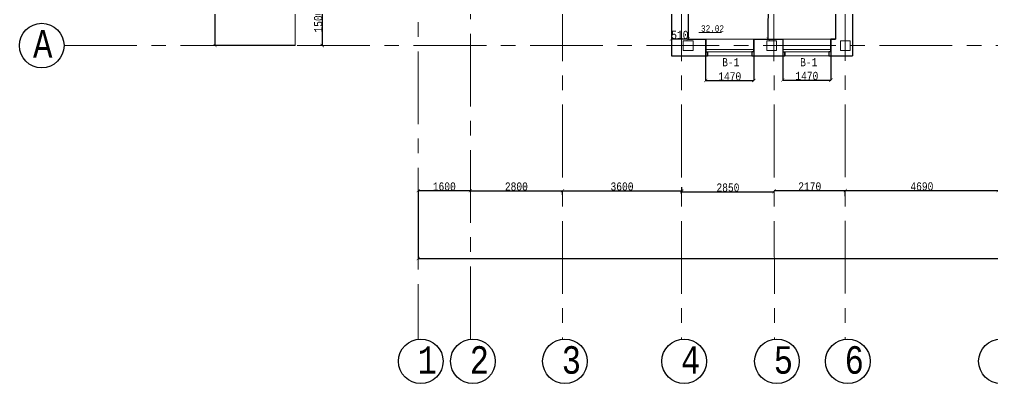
# Model space of a CAD drawing. Header units: millimetres. Extents: x -689206 to 4969298, y -1019800 to 703299.
# Drawn here: x 42900 to 72604, y -658584 to -647457 of the extents above; entities that cross this region are included whole.
import ezdxf

# ---------------------------------------------------------------- set-up
doc = ezdxf.new("R2010")
doc.units = ezdxf.units.MM
doc.linetypes.add('осеваяX2', pattern=[101.6, 63.5, -12.7, 12.7, -12.7])
for name, color, linetype, lineweight in [('несущие', 7, 'Continuous', 30), ('ОКНА', 250, 'Continuous', 20), ('РАЗМЕРЫ', 7, 'Continuous', 9), ('стены', 7, 'Continuous', 20)]:
    doc.layers.add(name, color=color, linetype=linetype, lineweight=lineweight)
doc.layers.add('сетка', color=104, linetype='Continuous')
doc.styles.add('Аннотативный', font='isocteur.ttf', dxfattribs={"width": 0.7, "height": 250})
doc.dimstyles.new('Аннотативный', dxfattribs={"dimscale": 0, "dimtxt": 250, "dimasz": 100, "dimexe": 1.25, "dimexo": 0.625, "dimtad": 1, "dimdec": 0, "dimtxsty": 'Аннотативный', "dimblk": 'ARCHTICK', "dimcen": 2.5, "dimadec": 0, "dimazin": 0, "dimtfac": 1, "dimtdec": 0, "dimtmove": 0, "dimatfit": 3, "dimfxl": 1, "dimarcsym": 0})

# ---------------------------------------------------------------- blocks, each defined once
blk = doc.blocks.new('_ArchTick')
at = {"color": 0, "linetype": 'ByBlock', "const_width": 0.15}
blk.add_lwpolyline([(-0.5, -0.5), (0.5, 0.5)], dxfattribs=at)
blk = doc.blocks.new('*D2771')
at = {"layer": 'Defpoints', "color": 0, "lineweight": 5, "transparency": 16777216}
for p in [(65773, -640940), (65773, -640940), (65759, -648057)]:
    blk.add_point(p, dxfattribs=at)
at = {"layer": 'ОКНА', "color": 0, "lineweight": -2, "transparency": 16777216}
for p, q in [((65759, -648057), (65773, -640940)), ((65774, -640940), (65774, -640940)), ((65759, -648057), (65760, -648057))]:
    blk.add_line(p, q, dxfattribs=at)
at = {"layer": 'ОКНА', "color": 0, "lineweight": -2, "transparency": 16777216, "xscale": 100, "yscale": 100, "zscale": 100}
for p, rotation in [((65773, -640940), 89.88563864919588), ((65759, -648057), 269.8856386491959)]:
    blk.add_blockref('_ArchTick', p, dxfattribs=dict(at, rotation=rotation))
at = {"layer": 'ОКНА', "color": 0, "lineweight": 5, "transparency": 16777216, "insert": (65640, -644498), "char_height": 250, "attachment_point": 5, "rotation": 89.8856, "style": 'Аннотативный'}
blk.add_mtext('7120', dxfattribs=at)
blk = doc.blocks.new('*D2773')
at = {"layer": 'Defpoints', "color": 0, "linetype": 'ByBlock', "lineweight": 5, "transparency": 16777216}
for p in [(63847, -648057), (65317, -648057), (65317, -649324)]:
    blk.add_point(p, dxfattribs=at)
at = {"layer": 'РАЗМЕРЫ', "color": 0, "linetype": 'ByBlock', "lineweight": -2, "transparency": 16777216}
for p, q in [((63847, -648058), (63847, -649325)), ((65317, -648058), (65317, -649325)), ((63847, -649324), (65317, -649324))]:
    blk.add_line(p, q, dxfattribs=at)
at = {"layer": 'РАЗМЕРЫ', "color": 0, "linetype": 'ByBlock', "lineweight": -2, "transparency": 16777216, "xscale": 100, "yscale": 100, "zscale": 100, "rotation": 180}
blk.add_blockref('_ArchTick', (63847, -649324), dxfattribs=at)
at = {"layer": 'РАЗМЕРЫ', "color": 0, "linetype": 'ByBlock', "lineweight": -2, "transparency": 16777216, "xscale": 100, "yscale": 100, "zscale": 100}
blk.add_blockref('_ArchTick', (65317, -649324), dxfattribs=at)
at = {"layer": 'РАЗМЕРЫ', "color": 0, "linetype": 'ByBlock', "lineweight": 5, "transparency": 16777216, "insert": (64582, -649198), "char_height": 250, "attachment_point": 5, "style": 'Аннотативный'}
blk.add_mtext('1470', dxfattribs=at)
blk = doc.blocks.new('*D2774')
at = {"layer": 'Defpoints', "color": 0, "linetype": 'ByBlock', "lineweight": 5, "transparency": 16777216}
for p in [(66200, -648057), (67670, -648057), (67670, -649311)]:
    blk.add_point(p, dxfattribs=at)
at = {"layer": 'РАЗМЕРЫ', "color": 0, "linetype": 'ByBlock', "lineweight": -2, "transparency": 16777216}
for p, q in [((66200, -648058), (66200, -649312)), ((67670, -648058), (67670, -649312)), ((66200, -649311), (67670, -649311))]:
    blk.add_line(p, q, dxfattribs=at)
at = {"layer": 'РАЗМЕРЫ', "color": 0, "linetype": 'ByBlock', "lineweight": -2, "transparency": 16777216, "xscale": 100, "yscale": 100, "zscale": 100, "rotation": 180}
blk.add_blockref('_ArchTick', (66200, -649311), dxfattribs=at)
at = {"layer": 'РАЗМЕРЫ', "color": 0, "linetype": 'ByBlock', "lineweight": -2, "transparency": 16777216, "xscale": 100, "yscale": 100, "zscale": 100}
blk.add_blockref('_ArchTick', (67670, -649311), dxfattribs=at)
at = {"layer": 'РАЗМЕРЫ', "color": 0, "linetype": 'ByBlock', "lineweight": 5, "transparency": 16777216, "insert": (66935, -649185), "char_height": 250, "attachment_point": 5, "style": 'Аннотативный'}
blk.add_mtext('1470', dxfattribs=at)
blk = doc.blocks.new('*D2861')
at = {"layer": 'Defpoints', "color": 0, "linetype": 'ByBlock', "lineweight": 5, "transparency": 16777216}
for p in [(62804, -648057), (62804, -648057), (63314, -648057)]:
    blk.add_point(p, dxfattribs=at)
at = {"layer": 'РАЗМЕРЫ', "color": 0, "linetype": 'ByBlock', "lineweight": -2, "transparency": 16777216}
for p, q in [((62804, -648056), (62804, -648056)), ((63314, -648057), (62804, -648057)), ((63314, -648056), (63314, -648056))]:
    blk.add_line(p, q, dxfattribs=at)
at = {"layer": 'РАЗМЕРЫ', "color": 0, "linetype": 'ByBlock', "lineweight": -2, "transparency": 16777216, "xscale": 100, "yscale": 100, "zscale": 100, "rotation": 180}
blk.add_blockref('_ArchTick', (62804, -648057), dxfattribs=at)
at = {"layer": 'РАЗМЕРЫ', "color": 0, "linetype": 'ByBlock', "lineweight": -2, "transparency": 16777216, "xscale": 100, "yscale": 100, "zscale": 100}
blk.add_blockref('_ArchTick', (63314, -648057), dxfattribs=at)
at = {"layer": 'РАЗМЕРЫ', "color": 0, "linetype": 'ByBlock', "lineweight": 9, "transparency": 16777216, "insert": (63059, -647931), "char_height": 250, "attachment_point": 5, "style": 'Аннотативный'}
blk.add_mtext('510', dxfattribs=at)
blk = doc.blocks.new('*D2953')
at = {"layer": 'Defpoints', "color": 0, "lineweight": 5, "ltscale": 35, "transparency": 16777216}
for p in [(52144, -646757), (52144, -648257), (52144, -648257)]:
    blk.add_point(p, dxfattribs=at)
at = {"layer": 'РАЗМЕРЫ', "color": 0, "lineweight": -2, "ltscale": 35, "transparency": 16777216}
for p, q in [((52144, -646757), (52144, -648257)), ((52145, -646757), (52145, -646757)), ((52145, -648257), (52145, -648257))]:
    blk.add_line(p, q, dxfattribs=at)
at = {"layer": 'РАЗМЕРЫ', "color": 0, "lineweight": -2, "ltscale": 35, "transparency": 16777216, "xscale": 100, "yscale": 100, "zscale": 100}
for p, rotation in [((52144, -646757), 90), ((52144, -648257), 270)]:
    blk.add_blockref('_ArchTick', p, dxfattribs=dict(at, rotation=rotation))
at = {"layer": 'РАЗМЕРЫ', "color": 0, "lineweight": 5, "ltscale": 35, "transparency": 16777216, "insert": (52018, -647507), "char_height": 250, "attachment_point": 5, "rotation": 90, "style": 'Аннотативный'}
blk.add_mtext('1500', dxfattribs=at)
blk = doc.blocks.new('*D2959')
at = {"layer": 'Defpoints', "color": 0, "lineweight": 5, "ltscale": 35, "transparency": 16777216}
for p in [(48871, -610554), (51314, -610554), (51314, -648257)]:
    blk.add_point(p, dxfattribs=at)
at = {"layer": 'РАЗМЕРЫ', "color": 0, "lineweight": -2, "ltscale": 35, "transparency": 16777216}
for p, q in [((51314, -610554), (48870, -610554)), ((48871, -648257), (48871, -610554)), ((51314, -648257), (48870, -648257))]:
    blk.add_line(p, q, dxfattribs=at)
at = {"layer": 'РАЗМЕРЫ', "color": 0, "lineweight": -2, "ltscale": 35, "transparency": 16777216, "xscale": 100, "yscale": 100, "zscale": 100}
for p, rotation in [((48871, -610554), 90), ((48871, -648257), 270)]:
    blk.add_blockref('_ArchTick', p, dxfattribs=dict(at, rotation=rotation))
at = {"layer": 'РАЗМЕРЫ', "color": 0, "lineweight": 5, "ltscale": 35, "transparency": 16777216, "insert": (48746, -629405), "char_height": 250, "attachment_point": 5, "rotation": 90, "style": 'Аннотативный'}
blk.add_mtext('37703', dxfattribs=at)
blk = doc.blocks.new('*D2967')
at = {"layer": 'Defpoints', "color": 0, "lineweight": 5, "ltscale": 35, "transparency": 16777216}
for p in [(56664, -652691), (59475, -652691), (59475, -652818)]:
    blk.add_point(p, dxfattribs=at)
at = {"layer": 'РАЗМЕРЫ', "color": 0, "lineweight": -2, "ltscale": 35, "transparency": 16777216}
for p, q in [((56664, -652690), (56664, -652690)), ((56664, -652691), (59475, -652691)), ((59475, -652818), (59475, -652690))]:
    blk.add_line(p, q, dxfattribs=at)
at = {"layer": 'РАЗМЕРЫ', "color": 0, "lineweight": -2, "ltscale": 35, "transparency": 16777216, "xscale": 100, "yscale": 100, "zscale": 100, "rotation": 180}
blk.add_blockref('_ArchTick', (56664, -652691), dxfattribs=at)
at = {"layer": 'РАЗМЕРЫ', "color": 0, "lineweight": -2, "ltscale": 35, "transparency": 16777216, "xscale": 100, "yscale": 100, "zscale": 100}
blk.add_blockref('_ArchTick', (59475, -652691), dxfattribs=at)
at = {"layer": 'РАЗМЕРЫ', "color": 0, "lineweight": 5, "ltscale": 35, "transparency": 16777216, "insert": (58069, -652565), "char_height": 250, "attachment_point": 5, "style": 'Аннотативный'}
blk.add_mtext('2800', dxfattribs=at)
blk = doc.blocks.new('*D2968')
at = {"layer": 'Defpoints', "color": 0, "lineweight": 5, "ltscale": 35, "transparency": 16777216}
for p in [(63114, -652577), (59475, -652691), (63114, -652691)]:
    blk.add_point(p, dxfattribs=at)
at = {"layer": 'РАЗМЕРЫ', "color": 0, "lineweight": -2, "ltscale": 35, "transparency": 16777216}
for p, q in [((63114, -652578), (63114, -652692)), ((59475, -652690), (59475, -652690)), ((59475, -652691), (63114, -652691))]:
    blk.add_line(p, q, dxfattribs=at)
at = {"layer": 'РАЗМЕРЫ', "color": 0, "lineweight": -2, "ltscale": 35, "transparency": 16777216, "xscale": 100, "yscale": 100, "zscale": 100, "rotation": 180}
blk.add_blockref('_ArchTick', (59475, -652691), dxfattribs=at)
at = {"layer": 'РАЗМЕРЫ', "color": 0, "lineweight": -2, "ltscale": 35, "transparency": 16777216, "xscale": 100, "yscale": 100, "zscale": 100}
blk.add_blockref('_ArchTick', (63114, -652691), dxfattribs=at)
at = {"layer": 'РАЗМЕРЫ', "color": 0, "lineweight": 5, "ltscale": 35, "transparency": 16777216, "insert": (61294, -652565), "char_height": 250, "attachment_point": 5, "style": 'Аннотативный'}
blk.add_mtext('3600', dxfattribs=at)
blk = doc.blocks.new('*D2969')
at = {"layer": 'Defpoints', "color": 0, "lineweight": 5, "ltscale": 35, "transparency": 16777216}
for p in [(63114, -652691), (65939, -652722), (65939, -652722)]:
    blk.add_point(p, dxfattribs=at)
at = {"layer": 'РАЗМЕРЫ', "color": 0, "lineweight": -2, "ltscale": 35, "transparency": 16777216}
for p, q in [((63114, -652691), (63114, -652724)), ((63114, -652722), (65939, -652722)), ((65939, -652722), (65939, -652721))]:
    blk.add_line(p, q, dxfattribs=at)
at = {"layer": 'РАЗМЕРЫ', "color": 0, "lineweight": -2, "ltscale": 35, "transparency": 16777216, "xscale": 100, "yscale": 100, "zscale": 100, "rotation": 180}
blk.add_blockref('_ArchTick', (63114, -652722), dxfattribs=at)
at = {"layer": 'РАЗМЕРЫ', "color": 0, "lineweight": -2, "ltscale": 35, "transparency": 16777216, "xscale": 100, "yscale": 100, "zscale": 100}
blk.add_blockref('_ArchTick', (65939, -652722), dxfattribs=at)
at = {"layer": 'РАЗМЕРЫ', "color": 0, "lineweight": 5, "ltscale": 35, "transparency": 16777216, "insert": (64527, -652597), "char_height": 250, "attachment_point": 5, "style": 'Аннотативный'}
blk.add_mtext('2850', dxfattribs=at)
blk = doc.blocks.new('*D2970')
at = {"layer": 'Defpoints', "color": 0, "lineweight": 5, "ltscale": 35, "transparency": 16777216}
for p in [(65939, -652686), (68110, -652686), (68110, -652861)]:
    blk.add_point(p, dxfattribs=at)
at = {"layer": 'РАЗМЕРЫ', "color": 0, "lineweight": -2, "ltscale": 35, "transparency": 16777216}
for p, q in [((65939, -652686), (65939, -652685)), ((65939, -652686), (68110, -652686)), ((68110, -652860), (68110, -652685))]:
    blk.add_line(p, q, dxfattribs=at)
at = {"layer": 'РАЗМЕРЫ', "color": 0, "lineweight": -2, "ltscale": 35, "transparency": 16777216, "xscale": 100, "yscale": 100, "zscale": 100, "rotation": 180}
blk.add_blockref('_ArchTick', (65939, -652686), dxfattribs=at)
at = {"layer": 'РАЗМЕРЫ', "color": 0, "lineweight": -2, "ltscale": 35, "transparency": 16777216, "xscale": 100, "yscale": 100, "zscale": 100}
blk.add_blockref('_ArchTick', (68110, -652686), dxfattribs=at)
at = {"layer": 'РАЗМЕРЫ', "color": 0, "lineweight": 5, "ltscale": 35, "transparency": 16777216, "insert": (67025, -652561), "char_height": 250, "attachment_point": 5, "style": 'Аннотативный'}
blk.add_mtext('2170', dxfattribs=at)
blk = doc.blocks.new('*D2960')
at = {"layer": 'Defpoints', "color": 0, "lineweight": 5, "ltscale": 35, "transparency": 16777216}
for p in [(72784, -652578), (68110, -652686), (72784, -652686)]:
    blk.add_point(p, dxfattribs=at)
at = {"layer": 'РАЗМЕРЫ', "color": 0, "lineweight": -2, "ltscale": 35, "transparency": 16777216}
for p, q in [((72784, -652578), (72784, -652687)), ((68110, -652686), (68110, -652685)), ((68110, -652686), (72784, -652686))]:
    blk.add_line(p, q, dxfattribs=at)
at = {"layer": 'РАЗМЕРЫ', "color": 0, "lineweight": -2, "ltscale": 35, "transparency": 16777216, "xscale": 100, "yscale": 100, "zscale": 100, "rotation": 180}
blk.add_blockref('_ArchTick', (68110, -652686), dxfattribs=at)
at = {"layer": 'РАЗМЕРЫ', "color": 0, "lineweight": -2, "ltscale": 35, "transparency": 16777216, "xscale": 100, "yscale": 100, "zscale": 100}
blk.add_blockref('_ArchTick', (72784, -652686), dxfattribs=at)
at = {"layer": 'РАЗМЕРЫ', "color": 0, "lineweight": 5, "ltscale": 35, "transparency": 16777216, "insert": (70447, -652561), "char_height": 250, "attachment_point": 5, "style": 'Аннотативный'}
blk.add_mtext('4690', dxfattribs=at)
blk = doc.blocks.new('*D2975')
at = {"layer": 'Defpoints', "color": 0, "lineweight": 5, "ltscale": 35, "transparency": 16777216}
for p in [(55075, -652682), (107206, -652682), (107206, -654760)]:
    blk.add_point(p, dxfattribs=at)
at = {"layer": 'РАЗМЕРЫ', "color": 0, "lineweight": -2, "ltscale": 35, "transparency": 16777216}
for p, q in [((55075, -652683), (55075, -654761)), ((107206, -652683), (107206, -654761)), ((55075, -654760), (107206, -654760))]:
    blk.add_line(p, q, dxfattribs=at)
at = {"layer": 'РАЗМЕРЫ', "color": 0, "lineweight": -2, "ltscale": 35, "transparency": 16777216, "xscale": 100, "yscale": 100, "zscale": 100, "rotation": 180}
blk.add_blockref('_ArchTick', (55075, -654760), dxfattribs=at)
at = {"layer": 'РАЗМЕРЫ', "color": 0, "lineweight": -2, "ltscale": 35, "transparency": 16777216, "xscale": 100, "yscale": 100, "zscale": 100}
blk.add_blockref('_ArchTick', (107206, -654760), dxfattribs=at)
at = {"layer": 'РАЗМЕРЫ', "color": 0, "lineweight": 5, "ltscale": 35, "transparency": 16777216, "insert": (81140, -654634), "char_height": 250, "attachment_point": 5, "style": 'Аннотативный'}
blk.add_mtext('52131', dxfattribs=at)
blk = doc.blocks.new('*D2950')
at = {"layer": 'Defpoints', "color": 0, "lineweight": 5, "ltscale": 35, "transparency": 16777216}
for p in [(55075, -652690), (55075, -652690), (56664, -652690)]:
    blk.add_point(p, dxfattribs=at)
at = {"layer": 'РАЗМЕРЫ', "color": 0, "lineweight": -2, "ltscale": 35, "transparency": 16777216}
for p, q in [((55075, -652689), (55075, -652688)), ((56664, -652690), (55075, -652690)), ((56664, -652689), (56664, -652688))]:
    blk.add_line(p, q, dxfattribs=at)
at = {"layer": 'РАЗМЕРЫ', "color": 0, "lineweight": -2, "ltscale": 35, "transparency": 16777216, "xscale": 100, "yscale": 100, "zscale": 100, "rotation": 180}
blk.add_blockref('_ArchTick', (55075, -652690), dxfattribs=at)
at = {"layer": 'РАЗМЕРЫ', "color": 0, "lineweight": -2, "ltscale": 35, "transparency": 16777216, "xscale": 100, "yscale": 100, "zscale": 100}
blk.add_blockref('_ArchTick', (56664, -652690), dxfattribs=at)
at = {"layer": 'РАЗМЕРЫ', "color": 0, "lineweight": 5, "ltscale": 35, "transparency": 16777216, "insert": (55869, -652564), "char_height": 250, "attachment_point": 5, "style": 'Аннотативный'}
blk.add_mtext('1600', dxfattribs=at)

msp = doc.modelspace()

# ---------------------------------------------------------------- linework, layer by layer
at = {"layer": 'несущие', "lineweight": 30}
for p, q in [((63314.2, -648056.9), (63847.3, -648056.9)), ((65317.3, -648056.9), (66200.2, -648056.9)), ((67670.2, -648056.9), (67814.2, -648056.9)), ((67814.2, -648056.9), (67670.2, -648056.9)), ((62804.2, -648566.9), (63907.3, -648566.9)), ((65257.3, -648566.9), (66260.2, -648566.9)), ((67610.2, -648566.9), (68332.2, -648566.9))]:
    msp.add_line(p, q, dxfattribs=at)
at = {"layer": 'ОКНА', "color": 0, "lineweight": 13}
for p, q in [((63847.3, -648056.9), (65317.3, -648056.9)), ((66200.2, -648056.9), (67670.2, -648056.9)), ((63907.3, -648566.9), (65257.3, -648566.9)), ((66260.2, -648566.9), (67610.2, -648566.9))]:
    msp.add_line(p, q, dxfattribs=at)
at = {"layer": 'ОКНА', "color": 18, "lineweight": 13, "true_color": 0x000000}
for p, q in [((63847.3, -648376.9), (65317.3, -648376.9)), ((66200.2, -648376.9), (67670.2, -648376.9)), ((63907.3, -648446.9), (65257.3, -648446.9)), ((66260.2, -648446.9), (67610.2, -648446.9))]:
    msp.add_line(p, q, dxfattribs=at)
at = {"layer": 'ОКНА', "color": 18, "lineweight": 30, "true_color": 0x000000}
for p, q in [((63847.3, -648446.9), (63907.3, -648446.9)), ((63907.3, -648566.9), (63907.3, -648446.9)), ((65317.3, -648446.9), (65257.3, -648446.9)), ((65257.3, -648446.9), (65257.3, -648566.9)), ((66200.2, -648446.9), (66260.2, -648446.9)), ((66260.2, -648566.9), (66260.2, -648446.9)), ((67670.2, -648446.9), (67610.2, -648446.9)), ((67610.2, -648446.9), (67610.2, -648566.9))]:
    msp.add_line(p, q, dxfattribs=at)
at = {"layer": 'ОКНА', "color": 7, "lineweight": 30, "true_color": 0xffffff}
for p, q in [((63907.3, -648446.9), (63907.3, -648566.9)), ((66260.2, -648446.9), (66260.2, -648566.9))]:
    msp.add_line(p, q, dxfattribs=at)
at = {"layer": 'РАЗМЕРЫ', "linetype": 'осеваяX2', "lineweight": 5, "ltscale": 35}
for p, q in [((56664.2, -657227.2), (56664.2, -607389.5)), ((59474.8, -607389.5), (59474.8, -657227.2)), ((65866.3, -607389.5), (65946.3, -657227.2)), ((68110.3, -607385.9), (68110.3, -657227.2)), ((55074.8, -619984.9), (55074.8, -657227.2))]:
    msp.add_line(p, q, dxfattribs=at)
at = {"layer": 'РАЗМЕРЫ'}
msp.add_line((63637.5, -647858.9), (64326.8, -647858.9), dxfattribs=at)
at = {"layer": 'сетка', "color": 0}
for centre in [(43580.7, -648254.7), (55151.7, -657903.6), (56741, -657903.6), (59551.7, -657903.6), (63191, -657903.6), (66023.2, -657903.6), (68187.2, -657903.6), (72861.1, -657903.6)]:
    msp.add_circle(centre, 680.7, dxfattribs=at)
at = {"layer": 'стены', "linetype": 'осеваяX2', "lineweight": 5, "ltscale": 35}
for p, q in [((51314.2, -607389.5), (51314.2, -648256.9)), ((63114.2, -607389.5), (63114.2, -657227.2)), ((44261.5, -648256.9), (111314.2, -648256.9))]:
    msp.add_line(p, q, dxfattribs=at)
at = {"layer": 'стены', "lineweight": 30}
for p, q in [((67814.2, -644035.9), (67814.2, -648056.9)), ((68332.2, -645566.9), (68332.2, -648566.9)), ((62804.2, -646524.3), (62804.2, -648566.9)), ((63314.2, -646584.3), (63314.2, -648056.9))]:
    msp.add_line(p, q, dxfattribs=at)
at = {"layer": 'стены', "color": 18, "lineweight": 30, "true_color": 0x000000}
for p, q in [((63847.3, -648056.9), (63847.3, -648446.9)), ((65317.3, -648446.9), (65317.3, -648056.9)), ((66200.2, -648056.9), (66200.2, -648446.9)), ((67670.2, -648446.9), (67670.2, -648056.9))]:
    msp.add_line(p, q, dxfattribs=at)
at = {"layer": 'стены', "lineweight": 20}
for points in [[(63164.2, -648106.9), (63464.2, -648106.9), (63464.2, -648406.9), (63164.2, -648406.9)], [(65714.2, -648106.9), (66014.2, -648106.9), (66014.2, -648406.9), (65714.2, -648406.9)], [(67960.3, -648106.9), (68260.3, -648106.9), (68260.3, -648406.9), (67960.3, -648406.9)]]:
    msp.add_lwpolyline(points, close=True, dxfattribs=at)

# ---------------------------------------------------------------- texts
at = {"layer": 'РАЗМЕРЫ', "lineweight": 5, "ltscale": 35, "char_height": 841.3, "width": 7009.377, "attachment_point": 1, "style": 'Аннотативный'}
for s, insert in [('А', (43315.7, -647785.2)), ('1', (55052.8, -657442.6)), ('2', (56642.2, -657442.6)), ('3', (59452.8, -657442.6)), ('4', (63092.2, -657442.6)), ('5', (65924.3, -657442.6)), ('6', (68088.3, -657442.6))]:
    msp.add_mtext(s, dxfattribs=dict(at, insert=insert))
at = {"layer": 'РАЗМЕРЫ', "insert": (63705.8, -647634.9), "char_height": 200, "width": 656.117, "attachment_point": 1, "style": 'Аннотативный'}
msp.add_mtext('32.02', dxfattribs=at)
at = {"layer": 'РАЗМЕРЫ', "lineweight": 20, "ltscale": 150, "char_height": 250, "width": 922.913, "attachment_point": 1, "style": 'Аннотативный'}
for insert in [(64351.5, -648639.7), (66731.5, -648639.7)]:
    msp.add_mtext('В-1', dxfattribs=dict(at, insert=insert))

# ---------------------------------------------------------------- dimensions: what is measured, and where the dimension line sits
at = {"layer": 'ОКНА', "lineweight": 5}
dim = msp.add_aligned_dim(p1=(65758.8, -648056.9), p2=(65773, -640939.8), distance=0, text='7120', dimstyle='Аннотативный', dxfattribs=at)
dim.commit()
dim.dimension.update_dxf_attribs({"geometry": '*D2771', "text_midpoint": (65640.2, -644498.1)})
at = {"layer": 'РАЗМЕРЫ', "lineweight": 5, "ltscale": 35}
for base, p1, p2, picture, middle in [((48871.5, -610553.6), (51314.2, -648256.9), (51314.2, -610553.6), '*D2959', (48745.8, -629405.2)), ((52144, -648256.9), (52144, -646756.9), (52144, -648256.9), '*D2953', (52018.3, -647506.9))]:
    dim = msp.add_linear_dim(base=base, p1=p1, p2=p2, angle=90, dimstyle='Аннотативный', dxfattribs=at)
    dim.commit()
    dim.dimension.update_dxf_attribs({"geometry": picture, "text_midpoint": middle})
at = {"layer": 'РАЗМЕРЫ', "color": 18, "linetype": 'ByBlock', "lineweight": 9, "true_color": 0x000000}
dim = msp.add_aligned_dim(p1=(63314.2, -648056.9), p2=(62804.2, -648056.9), distance=0, dimstyle='Аннотативный', dxfattribs=at)
dim.commit()
dim.dimension.update_dxf_attribs({"geometry": '*D2861', "text_midpoint": (63059.2, -647931.3)})
at = {"layer": 'РАЗМЕРЫ', "color": 18, "linetype": 'ByBlock', "lineweight": 5, "true_color": 0x000000}
for base, p1, p2, picture, middle in [((65317.3, -649323.7), (63847.3, -648056.9), (65317.3, -648056.9), '*D2773', (64582.3, -649198.1)), ((67670.2, -649310.6), (66200.2, -648056.9), (67670.2, -648056.9), '*D2774', (66935.2, -649185))]:
    dim = msp.add_linear_dim(base=base, p1=p1, p2=p2, dimstyle='Аннотативный', dxfattribs=at)
    dim.commit()
    dim.dimension.update_dxf_attribs({"geometry": picture, "text_midpoint": middle})
at = {"layer": 'РАЗМЕРЫ', "lineweight": 5, "ltscale": 35}
for base, p1, p2, text, picture, middle in [((55074.8, -652689.5), (56664.2, -652689.5), (55074.8, -652689.5), '1600', '*D2950', (55869.5, -652563.9)), ((59474.8, -652690.8), (56664.2, -652690.8), (59474.8, -652818.4), '2800', '*D2967', (58069.5, -652565.1)), ((63114.2, -652690.8), (59474.8, -652690.8), (63114.2, -652576.9), '3600', '*D2968', (61294.5, -652565.1)), ((65939.1, -652722.3), (63114.2, -652690.8), (65939.1, -652722.3), '2850', '*D2969', (64526.6, -652596.7)), ((68110.3, -652686.2), (65938.9, -652686.2), (68110.3, -652861), '2170', '*D2970', (67024.6, -652560.5)), ((72784.2, -652686.2), (68110.3, -652686.2), (72784.2, -652577.6), '4690', '*D2960', (70447.3, -652560.5))]:
    dim = msp.add_linear_dim(base=base, p1=p1, p2=p2, text=text, dimstyle='Аннотативный', dxfattribs=at)
    dim.commit()
    dim.dimension.update_dxf_attribs({"geometry": picture, "text_midpoint": middle})
dim = msp.add_linear_dim(base=(107205.7, -654759.5), p1=(55074.8, -652682.4), p2=(107205.7, -652682.4), dimstyle='Аннотативный', dxfattribs=at)
dim.commit()
dim.dimension.update_dxf_attribs({"geometry": '*D2975', "text_midpoint": (81140.2, -654633.9)})

doc.saveas('drawing.dxf')
